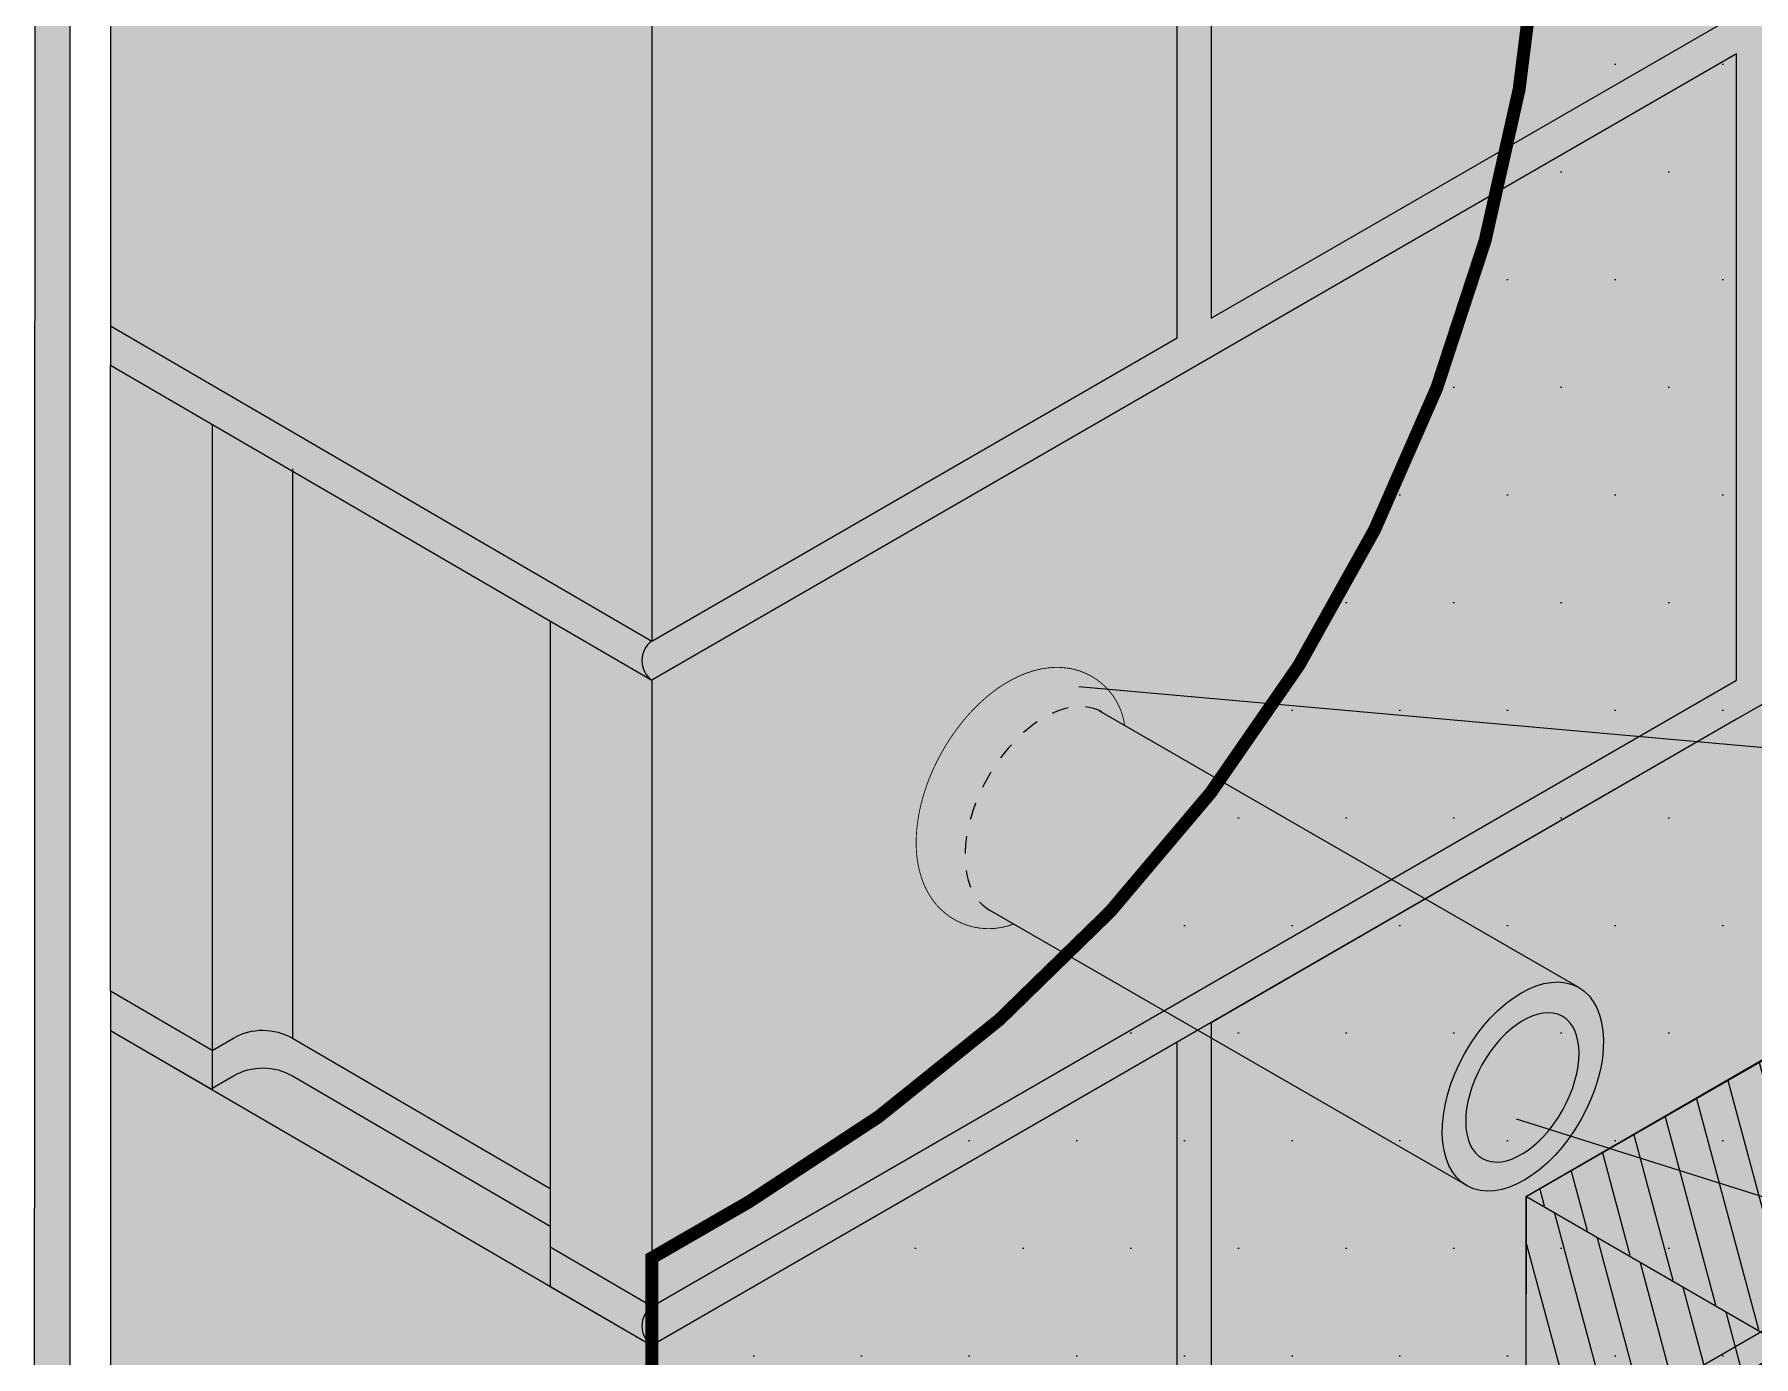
# Model space of a CAD drawing. Extents: x 398.6 to 449.6, y 59.2 to 125.2.
# Drawn here: x 409.9 to 419.88, y 100.12 to 107.79 of the extents above; entities that cross this region are included whole.
import ezdxf

# ---------------------------------------------------------------- set-up
doc = ezdxf.new("R2010")
doc.units = 0
doc.header["$LTSCALE"] = 1.5
doc.header["$MEASUREMENT"] = 0
doc.linetypes.add('DASHED2', pattern=[0.375, 0.25, -0.125])
doc.layers.add('brick', color=250, linetype='CONTINUOUS', lineweight=5)
for name, color, linetype in [('CMU', 250, 'CONTINUOUS'), ('SEALANT', 250, 'CONTINUOUS'), ('STRUCTURE', 250, 'CONTINUOUS'), ('TEXT', 7, 'CONTINUOUS'), ('Tyvek FA Flashing and Joint Treatment', 150, 'DASHED2'), ('Tyvek FA WB', 10, 'DASHED2')]:
    doc.layers.add(name, color=color, linetype=linetype)
doc.styles.add('DETAILS', font='sanss___.ttf', dxfattribs={"height": 1})
doc.dimstyles.new('TYVEKDETAILS', dxfattribs={"dimscale": 6, "dimtxt": 1.5, "dimasz": 0.1, "dimexe": 0.75, "dimexo": 0.75, "dimgap": 0.75, "dimtad": 0, "dimtih": 1, "dimtoh": 1, "dimdec": 4, "dimzin": 0, "dimdsep": 46, "dimlunit": 4, "dimtxsty": 'DETAILS', "dimcen": 0.0625, "dimadec": 0, "dimazin": 0, "dimtfac": 1, "dimtdec": 4, "dimtofl": 0, "dimtmove": 0, "dimatfit": 3, "dimfxl": 1, "dimfrac": 2, "dimtolj": 1, "dimtzin": 0, "dimarcsym": 0})

# ---------------------------------------------------------------- blocks, each defined once
blk = doc.blocks.new('CMU 4')
at = {"layer": 'CMU', "true_color": 0x999999}
h = blk.add_hatch(color=253, dxfattribs=at)
h.paths.add_polyline_path([(-10.69530264948553, -5.301081687041176), (-12.32041243062121, -4.354651476590334), (-12.32041243062121, -6.432074357492809), (-10.69583917345041, -5.497787080617684, 0.5766598250187531)])
h.paths.add_polyline_path([(-8.385091610257327, -2.078704454853892), (-8.385091610257327, -2.991754657075091), (-7.538603384708523, -3.48473183237121, 0.2685044473535811), (-7.197084032601062, -3.485663343772842), (-7.072302596146486, -3.413901908605112), (-6.887739490093388, -3.293125080756624), (-6.762142125324893, -3.220894407628009, 0.5766598250187542), (-6.76160560136001, -3.024189014051501)], flags=17)
h.paths.add_polyline_path([(-4.200112121102251, -1.551081687041176), (-5.825221902237935, -0.6046514765902771), (-5.825221902237935, -2.682074357492752), (-4.200648645067133, -1.747787080617684, 0.5766598250187522)], flags=16)
h.paths.add_polyline_path([(0, 0), (-0.5771120677632098, 0.3360980913948879), (-0.7018935042177858, 0.2643366562271581, -0.2685044473535819), (-1.043412856325254, 0.2652681676287898), (-2.670740589501058, 1.212990067318458, -0.5764760975728495), (-2.670258389543079, 1.40966419937979), (-2.544686336194282, 1.481972512043399), (-3.142318236415299, 1.830020928011379), (-9.44068480939302, -1.806342708352247), (-8.851313349507613, -2.149580415298658), (-8.72677393438552, -2.07786672799773, -0.2686522828219054), (-8.385091610257327, -2.078704454853892), (-6.76160560136001, -3.024189014051501, -0.5766598250187543), (-6.762142125324893, -3.220894407628009), (-6.887739490093388, -3.293125080756624), (-6.298366572977727, -3.636363636363626)])
h.paths.add_polyline_path([(-3.594425877988812, 0.8774996776894568), (-5.228197442582115, -0.06327704740971285, 0.5764760975728641), (-5.228679642540094, -0.2599511794710452), (-3.602974456952843, -1.206728141118106, 0.276490748893828), (-3.252743553860604, -1.202475798691353), (-3.252743553860604, 0.8766619508332951, 0.2686522828219189)], flags=16)
h.paths.add_polyline_path([(-4.200648645067133, -1.747787080617684), (-5.829565099217248, -2.684572117234154, -0.2685044473535796), (-6.171084451324731, -2.683640605832522), (-7.795161670358041, -1.737811738121138, -0.5764760975728592), (-7.794679470400069, -1.541137606059806), (-6.166904226366135, -0.6038137497341722, -0.2686522828219124), (-5.825221902237935, -0.6046514765902771), (-4.200112121102251, -1.551081687041176, -0.5766598250187522)], flags=16)
h.paths.add_polyline_path([(-13.38293001847666, -7.043125080756624), (-13.25733265370817, -6.970894407628009, 0.576659825018752), (-13.25679612974329, -6.774189014051501), (-14.8802821386406, -5.828704454853892), (-14.8802821386406, -9.465068091217574), (-13.38293001847666, -10.33709489128734)])
h.paths.add_polyline_path([(-13.38293001847666, -14.77039780802943), (-14.8802821386406, -13.89837100795961), (-14.8802821386406, -17.19234081849032), (-13.38293001847666, -18.06436761856008)])
h.paths.add_polyline_path([(-12.793557101361, -15.11363636363643), (-13.38293001847666, -14.77039780802943), (-13.38293001847666, -18.40676144439306), (-12.793557101361, -18.75000000000006)])
h.paths.add_polyline_path([(-15.34650387789089, -13.62685314257141), (-15.9358753377763, -13.28361543562505), (-15.9358753377763, -16.91997907198868), (-15.34650387789089, -17.26321677893503)])
h.paths.add_polyline_path([(-15.34650387789089, -5.899580415298658), (-15.9358753377763, -5.556342708352304), (-15.9358753377763, -9.19270634471593), (-15.34650387789089, -9.535944051662284)])
h.paths.add_polyline_path([(-12.793557101361, -7.386363636363683), (-13.38293001847666, -7.043125080756624), (-13.38293001847666, -10.67948871712031), (-12.793557101361, -11.02272727272731)])
h.paths.add_polyline_path([(-12.793557101361, -11.25000000000006), (-15.9358753377763, -9.419979071988678), (-15.9358753377763, -13.0563427083523), (-12.793557101361, -14.88636363636368)])
edge = h.paths.add_edge_path()
edge.add_line((-9.747934082243887, -2.873338049166705), (-9.747934082243901, -4.952649665305557))
edge.add_line((-9.747934082243894, -4.952649665305557), (-8.12716279045199, -4.020548887478697))
edge.add_arc((-8.183814420487465, -3.922040938790246), 0.1136363636363635, 299.9030802812204, 419.6186457091239)
edge.add_line((-8.126342482946967, -3.824009313608144), (-9.74708273162345, -2.873835508284401))
edge.add_arc((-9.91949854424498, -3.167930383830594), 0.3409090909091012, 59.61864570911415, 59.78436618879908)
at = {"layer": 'CMU'}
h = blk.add_hatch(color=254, dxfattribs=at)
h.paths.add_polyline_path([(-9.747934082243887, -2.873338049166705, 0.268652282821924), (-10.0896164063721, -2.872500322310543), (-11.72338797096539, -3.813277047409713, 0.5764760975728574), (-11.72387017092337, -4.009951179471102), (-10.09816498533613, -4.956728141118106, 0.2764907488938299), (-9.747934082243887, -4.952475798691353)])
h.paths.add_polyline_path([(-12.32041243062121, -4.354651476590334, 0.2686522828219165), (-12.66209475474941, -4.353813749734172), (-14.28986999878335, -5.291137606059806, 0.5764760975728607), (-14.29035219874132, -5.487811738121138), (-12.66627497970801, -6.433640605832579, 0.2724643593752312), (-12.32041243062121, -6.432031521718443)])
h.paths.add_polyline_path([(-5.825221902237935, -0.6046514765902771, 0.2686522828219168), (-6.166904226366135, -0.6038137497341722), (-7.794679470400069, -1.541137606059806, 0.5764760975728616), (-7.795161670358041, -1.737811738121138), (-6.171084451324717, -2.683640605832522, 0.2724643593752294), (-5.825221902237935, -2.682031521718386)])
h.paths.add_polyline_path([(-3.252743553860604, 0.8766619508332951, 0.2686522828219211), (-3.594425877988812, 0.8774996776894568), (-5.228197442582115, -0.06327704740971285, 0.576476097572864), (-5.228679642540094, -0.2599511794710452), (-3.602974456952843, -1.206728141118106, 0.276490748893828), (-3.252743553860604, -1.202475798691353)])
h.paths.add_polyline_path([(-14.8802821386406, -5.828704454853892, 0.2686522828219118), (-15.2219644627688, -5.827866727997787), (-15.34650387789089, -5.899580415298658), (-15.34650387789089, -9.535944051662284), (-15.2219644627688, -9.464230364361413, -0.2686522828219118), (-14.8802821386406, -9.465068091217574)])
h.paths.add_polyline_path([(-14.8802821386406, -13.89837100795961), (-15.34650387789089, -13.62685314257141), (-15.34650387789089, -17.26321677893503), (-15.22196446276878, -17.19150309163416, -0.2686522828218994), (-14.8802821386406, -17.19234081849032)])
at = {"layer": 'CMU', "true_color": 0xdedede}
h = blk.add_hatch(color=254, dxfattribs=at)
h.paths.add_polyline_path([(0, -3.636363636363626), (0, 0), (-6.298366572977727, -3.636363636363626), (-6.298366572977727, -7.272727272727309)])
h.paths.add_polyline_path([(-6.495190528383276, -3.75), (-12.793557101361, -7.386363636363683), (-12.793557101361, -11.02272727272731), (-6.495190528383276, -7.386363636363626)])
h.paths.add_polyline_path([(-3.247595264191638, -9.375), (-3.247595264191638, -5.738636363636374), (-6.495190528383276, -7.613636363636374), (-9.545961837169365, -9.375000000000057), (-9.545961837169365, -13.01136363636368)])
h.paths.add_polyline_path([(0, -3.863636363636317), (-3.050771308786089, -5.625), (-3.050771308786089, -9.261363636363626), (0, -7.5)])
h.paths.add_polyline_path([(0, -7.727272727272691), (-3.247595264191638, -9.602272727272691), (-6.298366572977727, -11.36363636363637), (-6.298366572977727, -14.99999999999994), (0, -11.36363636363626)])
h.paths.add_polyline_path([(-6.495190528383276, -15.11363636363632), (-6.495190528383276, -11.47727272727275), (-12.793557101361, -15.11363636363643), (-12.793557101361, -18.75)])
h.paths.add_polyline_path([(-9.742785792574914, -9.488636363636374), (-12.793557101361, -11.25000000000006), (-12.793557101361, -14.88636363636368), (-9.742785792574928, -13.12500000000006)])
at = {"layer": 'CMU', "true_color": 0x8f8f8f}
h = blk.add_hatch(color=252, dxfattribs=at)
h.paths.add_polyline_path([(-8.851313349507613, -2.159446723041185), (-9.03987686457755, -2.268027487956601), (-9.03987686457755, -2.610421313789573), (-8.851313349507613, -2.720236791686887)])
h.paths.add_polyline_path([(-15.9358753377763, -13.0563427083523), (-15.9358753377763, -13.28361543562505), (-12.79355710136167, -15.11363636363603, -0.5078129039776498), (-12.793557101361, -14.88636363636368)])
h = blk.add_hatch(color=252, dxfattribs=at)
h.paths.add_polyline_path([(-6.495190528383276, -15.34090909090901), (0, -11.59090909090895), (0, -11.36363636363626), (-6.298366572977727, -14.99999999999994), (-6.298366572977727, -11.36363636363637), (-3.247595264191638, -9.602272727272691), (0, -7.727272727272691), (0, -7.5), (-3.050771308786089, -9.261363636363626), (-3.050771308786089, -5.625), (0, -3.863636363636317), (0, -3.636363636363626), (-6.298366572977727, -7.272727272727309), (-6.298366572977727, -3.636363636363626), (-6.495190528383276, -3.75), (-6.495190528383276, -7.386363636363626), (-12.79355710136095, -11.02272727272725, 0.5078129039792978), (-12.793557101361, -11.25000000000006), (-9.742785792574914, -9.488636363636374), (-9.742785792574928, -13.12500000000006), (-12.793557101361, -14.88636363636368, 0.5078129039792996), (-12.79355710136108, -15.11363636363649), (-6.495190528383276, -11.47727272727275), (-6.495190528383276, -15.11363636363632), (-12.793557101361, -18.75, 0.5078129039792383), (-12.7935571013611, -18.97727272727275)])
h.paths.add_polyline_path([(-9.545961837169365, -13.01136363636368), (-9.545961837169365, -9.375000000000057), (-6.495190528383276, -7.613636363636374), (-3.247595264191638, -5.738636363636374), (-3.247595264191638, -9.375)], flags=16)
h = blk.add_hatch(color=252, dxfattribs=at)
h.paths.add_polyline_path([(-13.38293001847666, -18.40676144439306), (-13.38293001847666, -18.63403417166569), (-12.768383878187, -18.99193309002658, -0.5748439758349783), (-12.79355710136106, -18.75)])
h.paths.add_polyline_path([(-14.8802821386406, -17.19234081849032, 0.2686522828219061), (-15.22196446276879, -17.19150309163416), (-15.34650387789089, -17.26321677893503), (-15.34650387789089, -17.48236677147628), (-15.22196446276879, -17.41065308417535, -0.2686522828219052), (-14.8802821386406, -17.41149081103151), (-13.38293001847666, -18.28351761110133), (-13.38293001847666, -18.06436761856008)])
h.paths.add_polyline_path([(-15.34650387789089, -17.26321677893503), (-15.9358753377763, -16.91997907198868), (-15.9358753377763, -17.14725179926131), (-15.34650387789089, -17.49048950620772)])
h.paths.add_polyline_path([(-15.34650387789089, -9.763216778935032), (-15.34650387789089, -9.535944051662284), (-15.9358753377763, -9.19270634471593), (-15.9358753377763, -9.419979071988678)])
h.paths.add_polyline_path([(-14.8802821386406, -9.692340818490322), (-13.38293001847666, -10.56436761856008), (-13.38293001847666, -10.33709489128734), (-14.88028213864061, -9.465068091217518, 0.2686522828219043), (-15.2219644627688, -9.464230364361413), (-15.34650387789089, -9.535944051662284), (-15.34650387789089, -9.763216778935032), (-15.22196446276879, -9.69150309163416, -0.2686522828219067)])
h.paths.add_polyline_path([(-13.38293001847666, -10.67948871712031), (-13.38293001847666, -10.90676144439306), (-12.76838387818781, -11.26466036275343, -0.5748439758327081), (-12.793557101361, -11.02272727272731)])
at = {"layer": 'CMU', "true_color": 0xdedede}
h = blk.add_hatch(color=254, dxfattribs=at)
h.paths.add_polyline_path([(0, -15.22727272727258), (2.220446049250313e-16, -11.59090909090895), (-3.050771308786068, -13.35227272727261), (-3.050771308786068, -16.98863636363626)])
h.paths.add_polyline_path([(-3.247595264191659, -17.10227272727263), (-3.247595264191659, -13.46590909090899), (-6.495190528383276, -15.34090909090901), (-9.545961837169386, -17.10227272727268), (-9.545961837169386, -20.7386363636363)])
h.paths.add_polyline_path([(-9.74278579257492, -17.21590909090904), (-12.79355710136099, -18.97727272727268), (-12.79355710136099, -22.61363636363626), (-9.74278579257492, -20.85227272727263)])
h.paths.add_polyline_path([(-14.88028213864057, -17.41149081103153, 0.2686522828218967), (-15.22196446276875, -17.41065308417538), (-15.34650387789089, -17.48236677147628), (-15.34650387789089, -17.49048950620766), (-13.38293001847666, -18.63403417166566), (-13.38293001847666, -18.40676144439294), (-13.38293001847666, -18.28351761110133)])
at = {"layer": 'CMU', "true_color": 0x8f8f8f}
h = blk.add_hatch(color=252, dxfattribs=at)
h.paths.add_polyline_path([(-6.298366572977727, -19.09090909090901), (-3.247595264191659, -17.32954545454533), (0, -15.45454545454527), (0, -15.22727272727258), (-3.050771308786068, -16.98863636363626), (-3.050771308786068, -13.35227272727261), (-3.247595264191659, -13.46590909090899), (-3.24759526419166, -17.10227272727263), (-9.545961837169386, -20.73863636363629), (-9.545961837169386, -17.10227272727268), (-9.74278579257492, -17.21590909090903), (-9.74278579257492, -20.85227272727263), (-12.79355710136092, -22.61363636363622, 0.507812903979427), (-12.79355710136107, -22.84090909090905)])
h.paths.add_polyline_path([(-12.79355710136169, -22.8409090909086, -0.5078129039775368), (-12.79355710136098, -22.61363636363626), (-15.93587533777628, -20.78361543562488), (-15.93587533777628, -21.01088816289769)])
at = {"layer": 'CMU', "true_color": 0x999999}
blk.add_hatch(color=253, dxfattribs=at).paths.add_polyline_path([(-15.93587533777628, -20.78361543562488), (-12.79355710136099, -22.61363636363626), (-12.79355710136099, -18.9772727272727), (-13.38293001847666, -18.63403417166569), (-15.93587533777628, -17.14725179926131)])
at = {"layer": 'CMU'}
for p, q in [((-9.545961837169365, -9.375000000000057), (-9.545961837169365, -13.01136363636368)), ((-9.54596183716935, -13.01136363636368), (-3.247595264191638, -9.375)), ((-9.742785792574928, -13.125), (-9.742785792574914, -9.488636363636374)), ((-6.495190528383276, -11.47727272727275), (-12.793557101361, -15.11363636363643)), ((-6.495190528383276, -15.11363636363632), (-6.495190528383276, -11.47727272727263)), ((0, -11.59090909090895), (-6.495190528383276, -15.34090909090901)), ((-12.793557101361, -14.88636363636368), (-9.742785792574914, -13.12500000000006)), ((-3.247595264191659, -13.46590909090895), (-6.495190528383262, -15.34090909090901)), ((-12.793557101361, -18.75), (-6.495190528383276, -15.11363636363632)), ((-6.495190528383276, -15.34090909090901), (-12.793557101361, -18.97727272727269)), ((-15.34650387789089, -17.26321677893503), (-15.9358753377763, -16.91997907198868)), ((-9.545961837169386, -17.10227272727263), (-9.545961837169386, -20.73863636363626)), ((-9.54596183716933, -20.73863636363626), (-3.247595264191659, -17.10227272727263)), ((-9.74278579257492, -20.85227272727263), (-9.74278579257492, -17.21590909090901)), ((-12.793557101361, -18.75000000000006), (-13.38293001847666, -18.40676144439306))]:
    blk.add_line(p, q, dxfattribs=at)
for points in [[(-15.9358753377763, -9.19270634471593), (-15.9358753377763, -13.28361543562505)], [(-12.793557101361, -11.25000000000006), (-12.793557101361, -14.88636363636368)], [(-15.9358753377763, -13.0563427083523), (-12.793557101361, -14.88636363636368)], [(-15.9358753377763, -13.28361543562505), (-12.793557101361, -15.11363636363643)], [(-15.9358753377763, -16.91997907198868), (-15.9358753377763, -13.28361543562505)], [(-15.34650387789089, -13.62685314257141), (-15.34650387789089, -17.26321677893503)], [(-14.8802821386406, -13.88640367945015), (-14.8802821386406, -17.19234081849032)], [(-13.38293001847666, -14.77039780802943), (-13.38293001847666, -18.40676144439306)], [(-12.793557101361, -15.11363636363654), (-12.793557101361, -18.75)], [(-12.793557101361, -15.11363636363643), (-12.793557101361, -18.75000000000006)], [(-6.495190528383262, -15.34090909090901), (-9.545961837169386, -17.10227272727263)], [(-15.93587533777628, -16.91997907198851), (-15.93587533777628, -21.01088816289769)], [(-15.9358753377763, -16.91997907198868), (-15.9358753377763, -17.14725179926131)], [(-15.93587533777628, -17.14725179926131), (-12.79355710136099, -18.97727272727269)], [(-15.9358753377763, -17.14725179926131), (-15.34650387789089, -17.49048950620772)], [(-15.34650387789089, -17.26321677893492), (-15.34650387789089, -17.49048950620772)], [(-9.74278579257492, -17.21590909090901), (-12.79355710136099, -18.97727272727269)], [(-13.38293001847666, -18.40676144439294), (-13.38293001847666, -18.63403417166569)], [(-13.38293001847666, -18.63403417166569), (-12.793557101361, -18.97727272727269)], [(-12.79355710136099, -18.97727272727269), (-12.79355710136099, -22.61363636363626)]]:
    blk.add_lwpolyline(points, dxfattribs=at)
for points in [[(-15.34650387789089, -17.26321677893503), (-15.22196446276881, -17.19150309163416, -0.2686522828219192), (-14.8802821386406, -17.19234081849032), (-13.38293001847666, -18.06436761856008)], [(-15.34650387789089, -17.48236677147628), (-15.22196446276881, -17.41065308417541, -0.2686522828219192), (-14.8802821386406, -17.41149081103151), (-13.38293001847666, -18.28351761110133)]]:
    blk.add_lwpolyline(points, format="xyb", dxfattribs=at)
for centre in [(-12.71052208439092, -15.00000000000011), (-12.71052208439092, -18.86363636363643)]:
    blk.add_arc(centre, 0.1407410287859649, 126.1559039820843, 233.8440960178818, dxfattribs=at)
blk = doc.blocks.new('brick 1')
at = {"layer": 'brick'}
blk.add_hatch(color=15, dxfattribs=at).paths.add_polyline_path([(-9.52935826844805, -3.842037333643106), (-9.526756833107811, -1.574400622093819), (-7.902256833107742, -0.6394989885830427), (-7.902256833107799, 0.5111885114169326), (-6.277756833107674, 1.447994527769239), (-6.280358268448026, 2.604287341897376), (-4.655858268447957, 3.53918897540801), (-4.655858268447957, 4.69288035419595), (-3.02875683310333, 5.632287805885994), (-3.031358268447889, 6.784477245282474), (-1.406858268447877, 7.722382757581059), (0, 6.910132757580968), (4.376943252282217e-12, 2.529532139305957e-12), (-8.0919810674514, -4.671907447565545)])
h = blk.add_hatch(dxfattribs=at)
h.set_pattern_fill('ANSI31', color=256, scale=1.6245, angle=59.99999999999999, style=0)
h.set_pattern_definition([(104.9999999999999, (-10.09289093652211, 16.6632131309417), (-0.1961433131008239, -0.05255644234613059), [])])
h.paths.add_polyline_path([(-6.494270098948334, -1.444497305742573), (-7.901128367396154, -0.6322473057425668), (-9.52562836739628, -1.570152818041137), (-8.118770098948403, -2.382402818041157)])
h = blk.add_hatch(dxfattribs=at)
h.set_pattern_fill('ANSI31', color=256, scale=1.6245, angle=59.99999999999999, style=0)
h.set_pattern_definition([(104.9999999999999, (-174.6448334751995, -7.684000881815265), (-0.1961433131008239, -0.05255644234613059), [])])
h.paths.add_polyline_path([(-8.12250000000472, -2.388152561490386), (-9.529358268452484, -1.575902561490395), (-9.529358268452484, -2.52352756149044), (-8.122500000004834, -3.335777561490417)])
blk.add_lwpolyline([(-9.52935826844805, -3.842037333643106), (-9.526756833107811, -1.574400622093819), (-7.902256833107742, -0.6394989885830427), (-7.902256833107799, 0.5111885114169326), (-6.277756833107674, 1.447994527769239), (-6.280358268448026, 2.604287341897376), (-4.655858268447957, 3.53918897540801), (-4.655858268447957, 4.69288035419595), (-3.02875683310333, 5.632287805885994), (-3.031358268447889, 6.784477245282474), (-1.406858268447877, 7.722382757581059), (0, 6.910132757580968), (4.376943252282217e-12, 2.529532139305957e-12), (-8.0919810674514, -4.671907447565545)], close=True, dxfattribs=at)
for points in [[(-7.904858268448038, -0.6349931704012732), (-9.526756833107811, -1.574400622093819), (-8.122500000000286, -2.385148682699864), (-6.498000000000218, -1.447243170401251), (-7.904858268448038, -0.6349931704012732)], [(-9.52935826844805, -1.572898682699858), (-9.52935826844805, -3.842037333643106)]]:
    blk.add_lwpolyline(points, dxfattribs=at)

msp = doc.modelspace()

# ---------------------------------------------------------------- hatches: boundary and pattern name
at = {"layer": 'STRUCTURE'}
h = msp.add_hatch(dxfattribs=at)
h.set_pattern_fill('AR-SAND', color=256, scale=0.25, style=0)
h.set_pattern_definition([(37.50000000000001, (443.4864370825907, 62.47136160580001), (-0.01574833952740204, 0.4817059422532897), [0, -0.38, 0, -0.425, 0, -0.40625]), (7.499999999999999, (443.4864370825907, 62.47136160580001), (0.4424441763169318, 0.7055365163074351), [0, -0.205, 0, -0.3425, 0, -0.13125]), (327.5, (443.1789370825907, 62.47136160580001), (0.7785354654378738, 0.001414763384241124), [0, -0.125, 0, -0.45, 0, -0.5875]), (317.5, (443.1789370825907, 62.47136160580001), (0.7515316511430733, 0.2194188912335623), [0, -0.0625, 0, -0.295, 0, -0.3375])])
h.paths.add_polyline_path([(410.105436799765, 101.2451982873037), (410.1054367998039, 101.1175893257405), (410.1054367998041, 101.0893284710861), (410.105436799765, 101.0455391131648)], flags=17)
h.paths.add_polyline_path([(409.9020751498053, 98.40505125066757), (410.1054367998267, 98.28468476456275), (410.105436799765, 113.7392302191443), (409.905436799765, 113.8547002729822)])
h.paths.add_polyline_path([(423.1346361224513, 121.2616419554223), (422.9271253669277, 121.3727756725363), (409.9054367997652, 113.8547002729821), (410.1054367997652, 113.7392302191442)])
h = msp.add_hatch(color=9, dxfattribs=at)
edge = h.paths.add_edge_path()
edge.add_ellipse((415.6361813563203, 103.362127372138), major_axis=(-0.3225897821566232, -0.5767120330777549), ratio=0.5879716316387847, start_angle=179.541768295514, end_angle=359.5571405110205)
edge.add_line((415.3109802866112, 102.7868986067474), (418.2125263499534, 101.1113575177379))
edge.add_ellipse((418.5404287356984, 101.6850263678579), major_axis=(-0.3225897821566232, -0.5767120330777549), ratio=0.5879716316387847, start_angle=179.541768299472, end_angle=359.5208673675551, ccw=False)
edge.add_line((418.8611651139756, 102.2628333733045), (415.9614727191367, 103.9373040337648))
at = {"layer": 'STRUCTURE', "true_color": 0x8c8c8c}
h = msp.add_hatch(color=252, dxfattribs=at)
edge = h.paths.add_edge_path()
edge.add_ellipse((418.5404287356984, 101.6850263678579), major_axis=(-0.3225897821566232, -0.5767120330777549), ratio=0.5879716316387847, start_angle=0, end_angle=360)
edge = h.paths.add_edge_path(flags=16)
edge.add_ellipse((418.53742687434, 101.6801797570528), major_axis=(-0.2310446321616272, -0.4130515810353245), ratio=0.5670482171613699, start_angle=0, end_angle=360, ccw=False)
at = {"layer": 'STRUCTURE'}
h = msp.add_hatch(color=252, dxfattribs=at)
edge = h.paths.add_edge_path()
edge.add_ellipse((418.53742687434, 101.6801797570528), major_axis=(-0.2310446321616272, -0.4130515810353245), ratio=0.56704821716137, start_angle=0, end_angle=360, ccw=False)
at = {"layer": 'Tyvek FA Flashing and Joint Treatment', "true_color": 0xfafafa}
h = msp.add_hatch(color=7, dxfattribs=at)
edge = h.paths.add_edge_path(flags=17)
edge.add_ellipse((415.7699655790999, 103.2848716755421), major_axis=(-0.3225897821566232, -0.5767120330777549), ratio=0.5879716316387847, start_angle=179.5417682811415, end_angle=359.5208673649997, ccw=False)
edge.add_line((416.0907019574316, 103.8626786809572), (415.9614727191368, 103.9373040337648))
edge.add_ellipse((415.6361813563203, 103.362127372138), major_axis=(-0.3225897821566232, -0.5767120330777549), ratio=0.5879716316387847, start_angle=179.541768295514, end_angle=359.5571405110205)
edge.add_line((415.3109802866113, 102.7868986067473), (415.4420631933465, 102.711202825427))
edge = h.paths.add_edge_path()
edge.add_ellipse((415.6361813563203, 103.362127372138), major_axis=(-0.3225897821566232, -0.5767120330777549), ratio=0.5879716316387847, start_angle=179.541768295514, end_angle=359.5571405110206, ccw=False)
edge.add_ellipse((415.6361813563203, 103.362127372138), major_axis=(-0.3225897821566232, -0.5767120330777549), ratio=0.5879716316387847, start_angle=179.5362395827485, end_angle=179.541768295514, ccw=False)
edge.add_line((415.9615051878903, 103.9372852841984), (416.2285958612227, 103.7830497877113))
edge.add_arc((415.8432058933421, 103.7295096104341), 0.3890912205715832, 7.909174463504364, 81.54364636045992)
edge.add_line((415.9004240774916, 104.1143706987874), (415.8913547701803, 104.115356544529))
edge.add_line((415.8913547701803, 104.115356544529), (415.883248817628, 104.116202228726))
edge.add_line((415.883248817628, 104.116202228726), (415.8760210092319, 104.1169181106261))
edge.add_line((415.8760210092319, 104.1169181106261), (415.8695861343888, 104.1175145494768))
edge.add_line((415.8695861343888, 104.1175145494768), (415.863858982496, 104.1180019045257))
edge.add_line((415.863858982496, 104.1180019045257), (415.8587543429502, 104.1183905350203))
edge.add_line((415.8587543429502, 104.1183905350203), (415.8541870051486, 104.1186908002082))
edge.add_line((415.8541870051486, 104.1186908002082), (415.8500717584882, 104.1189130593369))
edge.add_line((415.8500717584882, 104.1189130593369), (415.8428566961791, 104.1191649964068))
edge.add_line((415.8428566961791, 104.1191649964068), (415.836427471199, 104.1192292202106))
edge.add_line((415.836427471199, 104.1192292202106), (415.8239217547565, 104.1190483865821))
edge.add_line((415.8239217547565, 104.1190483865821), (415.7989613469996, 104.1176637434774))
edge.add_line((415.7989613469996, 104.1176637434774), (415.7740896857567, 104.1149563109275))
edge.add_line((415.7740896857567, 104.1149563109275), (415.7493328091948, 104.1109751735854))
edge.add_line((415.7493328091948, 104.1109751735854), (415.7247167554814, 104.1057694161039))
edge.add_line((415.7247167554814, 104.1057694161039), (415.7002675627839, 104.0993881231357))
edge.add_line((415.7002675627839, 104.0993881231357), (415.6760112692699, 104.0918803793337))
edge.add_line((415.6760112692699, 104.0918803793337), (415.6519739131065, 104.0832952693509))
edge.add_line((415.6519739131065, 104.0832952693509), (415.6281812854098, 104.073681868517))
edge.add_line((415.6281812854098, 104.073681868517), (415.6046305411358, 104.0630838126846))
edge.add_line((415.6046305411358, 104.0630838126846), (415.5813196849936, 104.0515305768365))
edge.add_line((415.5813196849936, 104.0515305768365), (415.5582629964744, 104.0390493938389))
edge.add_line((415.5582629964744, 104.0390493938389), (415.5354747550691, 104.0256674965581))
edge.add_line((415.5354747550691, 104.0256674965581), (415.5129692402691, 104.0114121178602))
edge.add_line((415.5129692402691, 104.0114121178602), (415.4907607315653, 103.9963104906114))
edge.add_line((415.4907607315653, 103.9963104906114), (415.4688635084491, 103.9803898476779))
edge.add_line((415.4688635084491, 103.9803898476779), (415.4472918504114, 103.9636774219259))
edge.add_line((415.4472918504114, 103.9636774219259), (415.4260600369435, 103.9462004462215))
edge.add_line((415.4260600369435, 103.9462004462215), (415.4051823475363, 103.9279861534311))
edge.add_line((415.4051823475363, 103.9279861534311), (415.3846730616812, 103.9090617764207))
edge.add_line((415.3846730616812, 103.9090617764207), (415.3645464588691, 103.8894545480566))
edge.add_line((415.3645464588691, 103.8894545480566), (415.3448168185913, 103.8691917012049))
edge.add_line((415.3448168185913, 103.8691917012049), (415.3254984203389, 103.8483004687318))
edge.add_line((415.3254984203389, 103.8483004687318), (415.306605543603, 103.8268080835036))
edge.add_line((415.306605543603, 103.8268080835036), (415.2881524678747, 103.8047417783864))
edge.add_line((415.2881524678747, 103.8047417783864), (415.2701534726452, 103.7821287862465))
edge.add_line((415.2701534726452, 103.7821287862465), (415.2526228374056, 103.7589963399499))
edge.add_line((415.2526228374056, 103.7589963399499), (415.2355781900943, 103.7353719469801))
edge.add_line((415.2355781900943, 103.7353719469801), (415.219051099549, 103.7112852394818))
edge.add_line((415.219051099549, 103.7112852394818), (415.2030594390451, 103.6867661219932))
edge.add_line((415.2030594390451, 103.6867661219932), (415.187618825605, 103.6618443982986))
edge.add_line((415.187618825605, 103.6618443982986), (415.1727448762511, 103.6365498721824))
edge.add_line((415.1727448762511, 103.6365498721824), (415.1584532080056, 103.6109123474289))
edge.add_line((415.1584532080056, 103.6109123474289), (415.1447594378909, 103.5849616278226))
edge.add_line((415.1447594378909, 103.5849616278226), (415.1316791829293, 103.5587275171477))
edge.add_line((415.1316791829293, 103.5587275171477), (415.1192280601432, 103.5322398191886))
edge.add_line((415.1192280601432, 103.5322398191886), (415.1074216865549, 103.5055283377298))
edge.add_line((415.1074216865549, 103.5055283377298), (415.0962756791867, 103.4786228765554))
edge.add_line((415.0962756791867, 103.4786228765554), (415.0858056550611, 103.45155323945))
edge.add_line((415.0858056550611, 103.45155323945), (415.0760272312002, 103.4243492301979))
edge.add_line((415.0760272312002, 103.4243492301979), (415.0669560246265, 103.3970406525834))
edge.add_line((415.0669560246265, 103.3970406525834), (415.0586076523623, 103.369657310391))
edge.add_line((415.0586076523623, 103.369657310391), (415.0509977314299, 103.3422290074049))
edge.add_line((415.0509977314299, 103.3422290074049), (415.0441418788517, 103.3147855474096))
edge.add_line((415.0441418788517, 103.3147855474096), (415.03805571165, 103.2873567341893))
edge.add_line((415.03805571165, 103.2873567341893), (415.0327548468471, 103.2599723715285))
edge.add_line((415.0327548468471, 103.2599723715285), (415.0282427663541, 103.2326555100597))
edge.add_line((415.0282427663541, 103.2326555100597), (415.0245259677092, 103.2054267089063))
edge.add_line((415.0245259677092, 103.2054267089063), (415.0216255321295, 103.1783124833032))
edge.add_line((415.0216255321295, 103.1783124833032), (415.0195625427141, 103.1513393493843))
edge.add_line((415.0195625427141, 103.1513393493843), (415.0183580825624, 103.1245338232832))
edge.add_line((415.0183580825624, 103.1245338232832), (415.0180332347734, 103.0979224211336))
edge.add_line((415.0180332347734, 103.0979224211336), (415.0186090824464, 103.0715316590692))
edge.add_line((415.0186090824464, 103.0715316590692), (415.0201067086806, 103.0453880532235))
edge.add_line((415.0201067086806, 103.0453880532235), (415.0225471965753, 103.0195181197304))
edge.add_line((415.0225471965753, 103.0195181197304), (415.0259516292296, 102.9939483747236))
edge.add_line((415.0259516292296, 102.9939483747236), (415.0303410897427, 102.9687053343366))
edge.add_line((415.0303410897427, 102.9687053343366), (415.0357366612139, 102.9438155147031))
edge.add_line((415.0357366612139, 102.9438155147031), (415.0421594267424, 102.9193054319569))
edge.add_line((415.0421594267424, 102.9193054319569), (415.0496304869243, 102.8952015948953))
edge.add_line((415.0496304869243, 102.8952015948953), (415.0538390429206, 102.8832072702097))
edge.add_line((415.0538390429206, 102.8832072702097), (415.0586563974085, 102.8707649094681))
edge.add_line((415.0586563974085, 102.8707649094681), (415.0613854272324, 102.8642105239246))
edge.add_line((415.0613854272324, 102.8642105239246), (415.064377120454, 102.8573458993851))
edge.add_line((415.064377120454, 102.8573458993851), (415.0676682983314, 102.8501049591889))
edge.add_line((415.0676682983314, 102.8501049591889), (415.0712957821229, 102.8424216266753))
edge.add_line((415.0712957821229, 102.8424216266753), (415.0752963930867, 102.8342298251838))
edge.add_line((415.0752963930867, 102.8342298251838), (415.0797069524812, 102.8254634780535))
edge.add_line((415.0797069524812, 102.8254634780535), (415.0845642815643, 102.816056508624))
edge.add_line((415.0845642815643, 102.816056508624), (415.0899052015945, 102.8059428402344))
edge.add_arc((415.4389276861629, 103.002131950019), 0.4003833931774964, 209.3407863041692, 291.2887028532529)
edge.add_line((415.5842938916174, 102.6290695854684), (415.3083967800845, 102.7883904911582))
at = {"layer": 'Tyvek FA WB', "true_color": 0x000000}
h = msp.add_hatch(dxfattribs=at)
h.set_pattern_fill('DOTS', color=18, scale=10, style=0)
h.set_pattern_definition([(0, (-79.04913598048222, -3.629294212698198), (0.3125, 0.625), [0, -0.625])])
edge = h.paths.add_edge_path()
edge.add_line((426.4618637914401, 103.7169939152762), (426.2769543588666, 119.1583397881055))
edge.add_line((426.2769543588666, 119.1583397881055), (425.9397787984402, 118.9636713875292))
edge.add_arc((402.3920795444194, 156.6410309403525), 44.43059264775269, 299.4575165546547, 302.00467189558395, ccw=False)
edge.add_arc((431.2882901329004, 107.3946500568653), 12.69478305357822, 123.7140493674912, 175.5986307028488)
edge.add_arc((406.9519563205037, 109.7328412569904), 11.758365394552, 308.69662038414134, 353.33875739333394, ccw=False)
edge.add_line((414.3032466363584, 100.5558217275452), (413.4833972575056, 100.6900969147325))
edge.add_line((413.4833972575056, 100.6900969147325), (413.4833972575056, 99.75205120266767))
edge.add_arc((370.2123438312598, 98.62696855029165), 43.28567748796013, -1.489401387605426, 1.489401387605426, ccw=False)
edge.add_line((413.4833972575056, 97.50188589791563), (413.4833972575056, 96.31743069719641))
edge.add_line((413.4833972575056, 96.31743069719641), (426.4618637914401, 103.7169939152762))
at = {"layer": 'Tyvek FA WB', "true_color": 0xffffff}
h = msp.add_hatch(color=7, dxfattribs=at)
edge = h.paths.add_edge_path()
edge.add_line((426.2769543588666, 103.7037943335603), (426.2769543588666, 119.1583397881055))
edge.add_line((426.2769543588666, 119.1583397881055), (425.885400557056, 118.9322760952279))
edge.add_arc((396.6052724292345, 166.2680265855679), 55.65967281313608, 299.77081095823866, 301.7393880788913, ccw=False)
edge.add_arc((431.2882901329003, 107.3946500568653), 12.69478305357812, 123.7140493674909, 175.598630702849)
edge.add_arc((409.2865155140661, 109.0885399164423), 9.372100493223396, 300.52579398989377, 355.5960911194493, ccw=False)
edge.add_line((414.0468509822532, 101.0154070743915), (413.4833972575056, 100.6900969147325))
edge.add_line((413.4833972575056, 100.6900969147325), (413.4833972575056, 99.4536472158716))
edge.add_arc((387.9775601007842, 98.58897669022534), 25.52048949732568, -1.941634204116781, 1.941634204116781, ccw=False)
edge.add_line((413.4833972575056, 97.72430616457908), (413.4833972575056, 96.31743069719651))
edge.add_line((413.4833972575056, 96.31743069719651), (426.2769543588666, 103.7037943335603))

# ---------------------------------------------------------------- linework, layer by layer
at = {"layer": 'SEALANT'}
msp.add_lwpolyline([(418.5585786089849, 98.77891319563341), (418.5611800443252, 101.0465499071827)], dxfattribs=at)
at = {"layer": 'STRUCTURE'}
for points in [[(409.8987537432291, 98.40505268740895), (409.9054367997652, 113.8547002729821), (410.1054367997025, 113.7392302191804), (410.1054367998267, 98.28468476456275)], [(418.8657525672303, 102.2601842799403), (416.0813675402594, 103.867441965412)], [(418.2150146429936, 101.1099206157762), (415.4445514862447, 102.7097659235473)]]:
    msp.add_lwpolyline(points, dxfattribs=at)
msp.add_ellipse((418.5404287356984, 101.6850263678579), major_axis=(-0.3225897821566232, -0.5767120330777549), ratio=0.5879716316387847, dxfattribs=at)
at = {"layer": 'STRUCTURE', "extrusion": (0, 0, -1)}
msp.add_ellipse((418.53742687434, 101.6801797570528), major_axis=(-0.2310446321616272, -0.4130515810353244), ratio=0.5670482171613701, dxfattribs=at)
at = {"layer": 'Tyvek FA Flashing and Joint Treatment', "linetype": 'DASHED2', "ltscale": 0.25, "const_width": 0.005, "flags": 128}
msp.add_lwpolyline([(416.2285958612227, 103.7830497877113, 0.3328227892788554), (415.9004240774916, 104.1143706987874), (415.8913547701803, 104.115356544529), (415.883248817628, 104.116202228726), (415.8760210092319, 104.1169181106261), (415.8695861343888, 104.1175145494768), (415.863858982496, 104.1180019045257), (415.8587543429502, 104.1183905350203), (415.8541870051486, 104.1186908002082), (415.8500717584882, 104.1189130593369), (415.8428566961791, 104.1191649964068), (415.836427471199, 104.1192292202106), (415.8239217547565, 104.1190483865821), (415.7989613469996, 104.1176637434774), (415.7740896857567, 104.1149563109275), (415.7493328091948, 104.1109751735854), (415.7247167554814, 104.1057694161039), (415.7002675627839, 104.0993881231357), (415.6760112692699, 104.0918803793337), (415.6519739131065, 104.0832952693509), (415.6281812854098, 104.073681868517), (415.6046305411358, 104.0630838126846), (415.5813196849936, 104.0515305768365), (415.5582629964744, 104.0390493938389), (415.5354747550691, 104.0256674965581), (415.5129692402691, 104.0114121178602), (415.4907607315653, 103.9963104906114), (415.4688635084491, 103.9803898476779), (415.4472918504114, 103.9636774219259), (415.4260600369435, 103.9462004462215), (415.4051823475363, 103.9279861534311), (415.3846730616812, 103.9090617764207), (415.3645464588691, 103.8894545480566), (415.3448168185913, 103.8691917012049), (415.3254984203389, 103.8483004687318), (415.306605543603, 103.8268080835036), (415.2881524678747, 103.8047417783864), (415.2701534726452, 103.7821287862465), (415.2526228374056, 103.7589963399499), (415.2355781900943, 103.7353719469801), (415.219051099549, 103.7112852394818), (415.2030594390451, 103.6867661219932), (415.187618825605, 103.6618443982986), (415.1727448762511, 103.6365498721824), (415.1584532080056, 103.6109123474289), (415.1447594378909, 103.5849616278226), (415.1316791829293, 103.5587275171477), (415.1192280601432, 103.5322398191886), (415.1074216865549, 103.5055283377298), (415.0962756791867, 103.4786228765554), (415.0858056550611, 103.45155323945), (415.0760272312002, 103.4243492301979), (415.0669560246265, 103.3970406525834), (415.0586076523623, 103.369657310391), (415.0509977314299, 103.3422290074049), (415.0441418788517, 103.3147855474096), (415.03805571165, 103.2873567341893), (415.0327548468471, 103.2599723715285), (415.0282427663541, 103.2326555100597), (415.0245259677092, 103.2054267089063), (415.0216255321295, 103.1783124833032), (415.0195625427141, 103.1513393493843), (415.0183580825624, 103.1245338232832), (415.0180332347734, 103.0979224211336), (415.0186090824464, 103.0715316590692), (415.0201067086806, 103.0453880532235), (415.0225471965753, 103.0195181197304), (415.0259516292296, 102.9939483747236), (415.0303410897427, 102.9687053343366), (415.0357366612139, 102.9438155147031), (415.0421594267424, 102.9193054319569), (415.0496304869243, 102.8952015948953), (415.0538390429206, 102.8832072702097), (415.0586563974085, 102.8707649094681), (415.0613854272324, 102.8642105239246), (415.064377120454, 102.8573458993851), (415.0676682983314, 102.8501049591889), (415.0712957821229, 102.8424216266753), (415.0752963930867, 102.8342298251838), (415.0797069524812, 102.8254634780535), (415.0845642815643, 102.816056508624), (415.0899052015945, 102.8059428402344, 0.3736256763715374), (415.5842938916174, 102.6290695854684)], format="xyb", dxfattribs=at)
at = {"layer": 'Tyvek FA Flashing and Joint Treatment', "linetype": 'DASHED2', "ltscale": 0.25}
msp.add_ellipse((415.7699655790999, 103.2848716755421), major_axis=(-0.3225897821566232, -0.5767120330777549), ratio=0.5879716316387847, start_param=3.133498507368333, end_param=6.275455950973195, dxfattribs=at)
at = {"layer": 'Tyvek FA WB', "const_width": 0.075, "flags": 128}
msp.add_lwpolyline([(426.2769543588666, 103.7037943335603), (426.2769543588666, 119.1583397881055), (425.885400557056, 118.9322760952279, -0.008589749335783353), (424.2420709540197, 117.954399677978, 0.2303378014014355), (418.6309450297586, 108.3688839699417, -0.2450235628512597), (414.0468509822532, 101.0154070743915), (413.4833972575056, 100.6900969147325), (413.4833972575056, 99.4536472158716, -0.01694557657478723), (413.4833972575056, 97.72430616457908), (413.4833972575056, 96.31743069719651), (413.4833972575056, 96.31743069719651), (426.2769543588666, 103.7037943335603)], format="xyb", dxfattribs=at)

# ---------------------------------------------------------------- block references
at = {"layer": 'brick'}
msp.add_blockref('brick 1', (428.087936877433, 102.6209505292765), dxfattribs=at)
at = {"layer": 'CMU', "color": 1}
msp.add_blockref('CMU 4', (426.2769543588666, 119.1583397881055), dxfattribs=at)

# ---------------------------------------------------------------- leaders
at = {"layer": 'TEXT'}
for points in [[(415.9630959840624, 104.0079146110866), (429.4244943812984, 102.8072646444407), (430.4912198341314, 102.807059140278)], [(418.5019701900992, 101.4985405584575), (429.4244943812984, 98.03651192953072), (430.4912198341314, 98.03651192953072)]]:
    msp.add_leader(points, dimstyle='TYVEKDETAILS', override={"dimfxl": 3}, dxfattribs=at)

doc.saveas('drawing.dxf')
